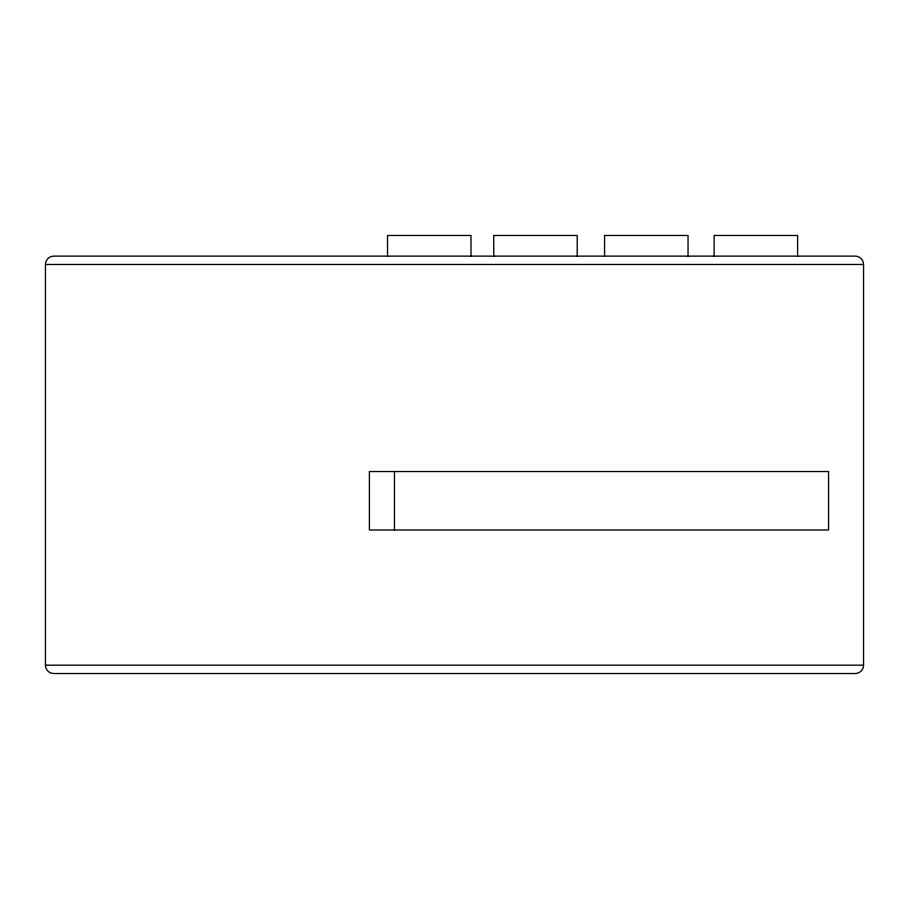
<?xml version="1.0" encoding="UTF-8"?>
<svg xmlns="http://www.w3.org/2000/svg" width="909" height="909" viewBox="0 0 909 909"><rect width="100%" height="100%" fill="white"/><g stroke="black" fill="none" stroke-linecap="round" stroke-linejoin="round"><path stroke-width="1.36" d="M45.45 264.474C45.336 260.008 49.336 256.008 53.801 256.122L855.199 256.122C859.664 256.008 863.664 260.008 863.55 264.474L863.55 665.172C863.664 669.638 859.664 673.637 855.199 673.524L53.801 673.524C49.336 673.637 45.336 669.638 45.45 665.172L45.45 264.474L863.55 264.474M45.45 665.172L863.55 665.172M797.602 256.122L797.602 235.476L714.122 235.476L714.122 256.122M688.045 256.122L688.045 235.476L604.565 235.476L604.565 256.122M577.215 256.122L577.215 235.476L493.735 235.476L493.735 256.122M470.998 256.122L470.998 235.476L387.518 235.476L387.518 256.122M394.461 471.544L394.461 529.981M828.553 471.544L369.406 471.544L369.406 529.981L828.553 529.981L828.553 471.544"/></g></svg>
